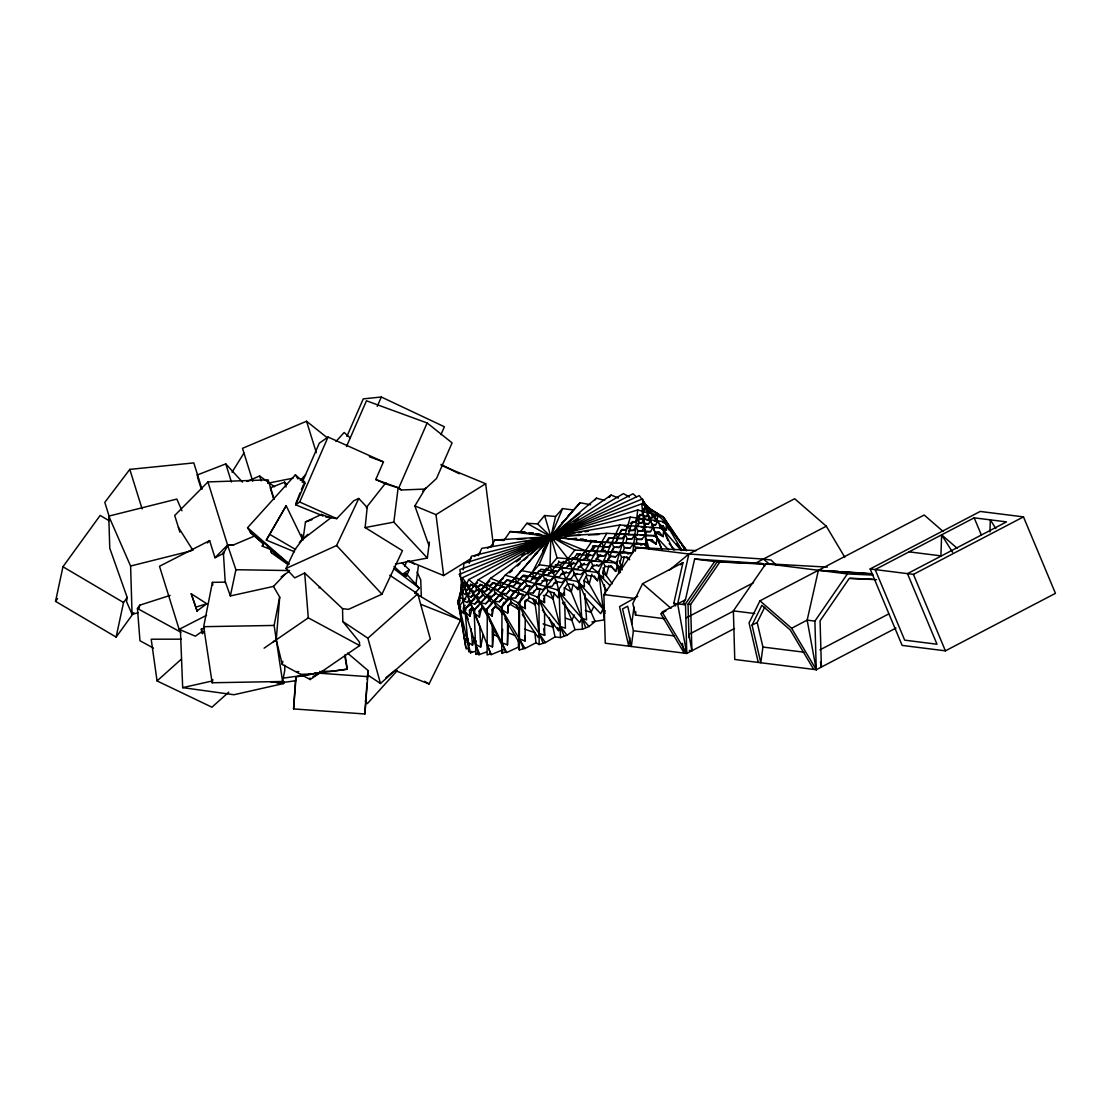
<?xml version="1.0" encoding="UTF-8"?>
<svg xmlns="http://www.w3.org/2000/svg" width="1111" height="1111" viewBox="0 0 1111 1111"><rect width="100%" height="100%" fill="white"/><g stroke="black" fill="none" stroke-linecap="round" stroke-linejoin="round"><path stroke-width="1.5" d="M518.337 640.214L518.476 647.074L506.699 652.532L505.672 651.963L501.728 653.379L502.019 606.675L507.894 598.024M502.672 629.312L501.797 642.7L507.449 644.908L507.588 623.104L502.005 609.758L502.297 606.009L500.367 607.023L468.731 579.567L457.829 601.676L460.343 612.48M499.394 595.052L493.839 601.357L495.728 605.856L499.033 608.717L502.353 614.314L502.005 609.758L507.644 613.203L508.421 605.148M507.449 644.908L508.296 624.632M584.997 598.246L595.149 621.396L589.08 626.521L582.483 629.229L575.04 629.673L567.027 635.214L560.472 637.575L555.056 636.895L545.404 642.63L539.141 644.547L535.946 642.769L525.031 648.477L519.295 649.879L519.545 601.759L523.156 594.26L518.087 594.218L515.504 598.051L509.671 598.024L507.352 600.065L495.228 593.024L493.353 588.524L496.825 585.386M516.712 604.828L518.643 609.453L519.392 638.992L525.072 640.978L525.253 618.758L519.67 605.398L519.545 601.759L517.851 602.773L478.258 579.748L459.399 606.273L465.731 647.394M499.228 595.343L501.269 593.121L506.63 593.788L509.727 590.26L514.49 590.844L509.671 598.024L511.56 602.523L515.698 604.926L519.42 610.3L519.67 605.398L525.336 608.661L525.003 600.912M477.633 582.9L474.703 584.747L478.313 586.816L480.146 584.247L491.493 590.844L493.353 588.524L498.172 589.719L507.102 579.678L512.129 581.095L515.004 577.928L520.087 578.873L523.475 575.123L528.878 576.178L532.113 572.665L537.391 573.318L540.988 569.263L546.598 569.999L546.654 568.152L543.473 571.679L542.835 574.748L539.446 578.234L530.586 576.512M940.92 555.458L941.628 534.849L957.154 548.237M989.929 531.891L990.345 519.865L995.831 528.572M319.732 671.377L319.662 673.044L317.815 673.099L318.718 673.683L312.955 676.543M288.152 564.721L271.431 552.834L271.57 549.848L262.224 546.126L263.599 543.446L250.808 532.961L247.559 527.697L295.373 474.828L305.053 483.257L295.679 504.825L323.176 515.935L321.343 514.462L305.483 521.92L303.081 539.002M656.045 532.794L663.184 536.641L663.6 530.197L661.281 528.947M347.549 653.087L368.213 670.669L364.866 713.984L293.568 708.915L295.554 679.724M364.866 713.984L366.963 683.126M367.199 679.696L367.547 674.544M293.568 708.915L296.095 676.877L303.789 675.585M507.644 613.203L508.255 605.551M284.763 665.239L284.791 670.239L282.583 681.501L212.145 682.751L203.674 626.687L212.409 582.358L225.45 582.122L230.352 595.94L273.445 586.414L279.694 597.121L276.264 639.658L273.348 641.825L276.347 640.242L282.263 664.461L310.205 679.529L359.672 645.574L359.395 641.991L342.827 621.521L342.535 608.634L304.692 573.026L294.734 577.873L285.999 568.499L294.887 549.639L302.706 539.279L301.72 534.405M368.213 670.669L367.866 675.085L380.476 683.487L430.346 639.144L417.75 593.871L389.78 575.234M518.531 633.714L518.795 630.645L519.087 642.45L504.963 618.716M519.087 642.45L519.392 638.992L523.267 648.255M545.765 578.206L546.89 580.886L546.362 586.733L548.251 591.233L553.667 592.76L557.986 597.718L559.194 592.163L556.208 580.206M684.001 550.084L684.251 547.362L685.543 550.445M342.535 608.634L348.507 609.356L381.948 594.177L402.46 550.681L365.13 527.558L367.185 507.477L358.784 498.464L353.84 500.7L336.73 518.629L325.676 516.934M461.718 582.983L459.065 605.884L470.467 652.81L475.411 651.282M463.231 569.79L463.967 563.374L637.714 509.949L663.35 517.004L680.682 543.265M637.714 509.949L632.812 552.459L627.784 554M635.367 551.139L635.714 548.181L633.825 543.682L625.743 543.001M628.243 534.808L634.867 534.655L636.756 539.154L636.228 543.654L633.825 543.682L630.048 547.931L624.41 547.681L622.521 543.168L615.452 542.529L617.897 538.641L622.535 538.474L625.215 534.197L628.368 534.46L630.506 527.322M642.297 510.296L645.227 509.324L644.866 505.755L648.074 513.768L647.477 512.643L646.949 516.476L639.603 514.462L638.2 526.642L635.853 526.156L637.728 530.655L637.242 534.933L634.867 534.655L631.965 538.932L626.715 539.057M460.232 595.538L462.37 577.748L639.325 495.589L662.184 527.364L673.447 549.917M478.48 589.358L474.744 591.844L471.078 589.844L470.8 591.358L464.245 582.247L464.037 583.969L461.968 581.095L463.842 585.608L463.634 587.344L461.551 584.525L462.801 587.525M649.921 512.199L648.032 507.699L648.366 511.241L643.63 508.352L644.047 512.171L642.547 511.282L642.089 515.143L637.783 516.337M395.447 564.096L427.346 558.055L393.836 522.128L398.141 487.812L385.086 483.716M427.346 558.055L429.36 542.043M629.895 637.645L628.77 646.158L619.549 606.648L637.742 596.343M631.715 624.035L633.978 607.023M633.409 630.77L631.312 646.477L622.549 608.897L627.687 606.217L633.409 630.77L674.377 635.923M664.545 618.702L635.506 615.05L635.909 611.967M764.715 607.217L757.188 622.479L762.91 647.046L760.813 662.753L752.05 625.16L761.854 605.314L790.254 629.965L813.71 669.405M415.778 585.441L418.43 565.735M466.467 585.33L466.676 583.733L469.564 586.219L472.189 584.747M643.422 503.172L643.63 501.589L644.894 504.588M503.283 649.643L491.118 654.657L486.979 644.477L492.451 646.963L494.103 628.382M656.184 544.251L652.046 539.877L647.088 540.029L649.366 540.043L656.184 544.251L657.101 537.752L653.768 535.696L645.297 535.78M296.095 676.877L295.526 680.751L280.805 682.807M526.128 599.579L535.266 604.815L536.016 599.759M181.968 510.782L176.843 499.075L108.781 516.115L109.767 548.223L127.196 597.468L126.529 601.593L132.07 614.286L137.931 612.814M282.263 664.461L282.805 661.295M492.534 602.634L487.298 608.55L486.646 612.355L492.131 616.049L493.465 608.272L494.95 606.62L499.992 610.022M648.768 518.559L651.949 517.851L652.615 514.06L654.49 518.559L657.212 519.309L658.059 515.546L654.921 516.171M212.145 682.751L212.77 679.543M282.583 681.501L274.111 625.437L279.694 597.121M486.437 652.018L478.883 654.74L479.396 653.532L475.522 644.269L476.202 640.894M475.522 644.269L480.66 647.074L483.104 634.923M273.889 682.154L283.611 681.571L283.68 683.515L233.963 694.736L182.676 687.64L180.385 629.395M539.446 578.234L539.946 575.845L536.877 579.012L535.349 583.636L532.086 586.705L526.864 585.233L524.975 580.734L527.058 577.178L522.337 576.303L520.087 578.873M550.153 539.974L555.583 516.49L562.583 508.574L573.484 510.018L580.081 502.714L590.594 504.755M572.123 557.666L576.928 557.903L579.206 559.763L581.095 564.263L577.817 569.026L572.707 569.207L568.86 572.943L563.027 572.179L559.416 576.831L553.972 576.915L550.334 580.345L544.709 579.248L542.835 574.748L548.237 575.054L548.737 572.679L553.667 572.957L555.833 570.665M230.352 595.94L235.907 569.721L227.727 545.501L233.768 544.807L254.558 536.03M133.848 612.675L116.127 637.103L55.55 601.357L62.952 566.763L100.157 515.435L109.031 520.67M116.127 637.103L123.529 602.509L127.196 597.468M554.32 592.899L553.028 598.871L560.152 626.451L564.027 635.714M675.557 605.953L673.794 603.37L682.973 562.583L642.602 583.678L632.812 603.523L635.506 615.05M844.804 557.278L826.306 526.197L794.671 498.742L688.876 554.014L677.654 603.856L686.751 653.449L734.524 628.493M762.465 563.666L714.665 561.527L685.487 603.884L683.237 603.592L685.445 599.787L694.625 559L760.202 563.374L762.465 563.666L764.826 566.027M821.751 570.262L818.39 570.29L807.169 620.132L816.266 669.725L895.994 628.062M139.042 608.231L139.778 605.176L170.122 595.399M469.148 645.158L467.856 642.075L472.522 645.241L474.355 637.728M624.257 556.625L621.743 566.971L619.174 560.819M225.45 582.122L225.269 582.872L223.353 552.209L223.686 553.292L214.978 557.75L209.646 540.626L159.498 566.263L179.135 629.34L195.397 636.2L201.771 631.631L201.355 629.007L204.577 628.159M480.66 647.074L479.785 626.451L474.203 613.091L474.828 610.55M479.396 617.077L481.327 609.272L482.924 607.661L479.133 611.106L479.396 617.077L474.203 613.091M573.262 583.983L571.262 591.83L585.636 627.368M562.944 571.568L567.693 583.719L573.512 584.858L578.026 589.635L579.511 583.789L573.776 572.97M466.217 642.616L464.287 637.978L465.162 634.714M608.995 565.43L606.287 575.567L612.286 583.775M615.758 571.415L610.828 565.902L615.758 571.415L617.438 565.124L615.022 562.43L607.62 559.458L611.231 555.847M583.955 580.692L589.233 583.955L591.913 574.137M577.97 566.943L580.997 566.832L584.983 570.818L586.872 575.331L592.913 576.123L597.524 580.747L599.176 574.665L597.204 571.748L591.857 567.707L594.357 565.402M652.226 515.407L652.615 514.06M469.203 648.171L466.176 648.907L457.885 601.12L461.62 588.677M469.231 563.305L471.342 556.25L630.34 517.087L664.531 521.767L686.209 549.889M618.896 573.554L616.883 561.972L630.34 517.087M614.647 547.029L611.619 550.834L619.66 552.709L621.549 557.208L620.146 561.902L621.257 568.346L617.438 565.124L620.535 572.54M639.117 518.573L636.784 517.976L635.534 522.045L632.228 521.601L630.923 525.947L627.798 525.559L625.854 529.78L621.799 529.489L615.744 542.807L611.869 542.696L608.731 546.973L604.912 546.598L602.051 550.487L607.648 552L609.536 556.5L615.522 556.861L619.66 552.709L622.979 552.431L624.41 547.681M625.854 529.78L621.035 530.475L619.23 534.391L625.215 534.197L627.09 538.696L625.743 543.223L622.521 543.168L619.119 547.445L613.758 547.195L611.869 542.696L606.953 542.21L609.314 538.224L613.383 538.043L615.925 533.752L619.744 533.988M468.245 619.369L465.148 611.953L465.912 609.425M465.148 611.953L469.911 616.258L472.286 608.495M404.904 566.457L406.459 561.541M637.686 523.767L642.019 522.934L643.366 518.879L644.852 519.656L642.547 511.282M461.69 613.425L459.815 608.981L460.676 606.495M459.815 608.981L464.065 613.619L465.12 610.564M554.056 624.132L552.931 627.132L555.056 636.895M542.446 610.106L558.583 630.673L560.152 626.451L565.416 628.215L564.68 602.079M645.588 524.378L648.699 523.85L650.199 519.809L646.935 520.365M295.804 503.63L300.151 492.77M301.4 489.673L303.261 485.007M496.964 584.58L499.339 581.789L504.075 583.081L507.296 580.261L511.699 581.456L508.269 585.372L510.157 589.885L524.35 595.593L527.419 593.08L533.28 592.857L534.252 590.496M502.797 604.801L503.811 602.37M501.728 653.379L502.769 650.893M502.019 606.675L539.113 564.763L562.583 508.574M610.022 585.539L596.926 572.401L598.815 571.471L619.91 524.975L661.739 528.044L681.376 550.639M394.016 566.471L402.626 574.234L406.584 576.095L409.279 569.735L402.182 563.096M302.22 482.313L319.301 443.164L328.051 437.04L383.448 461.884L375.754 479.521L385.378 483.84L385.864 482.716L366.311 507.574L367.185 507.477M295.679 504.825L299.692 502.019L328.051 437.04M346.868 436.456L363.269 398.877L381.323 397.016L444.4 426.763L440.956 434.651M346.479 446.539L366.449 400.779L427.138 422.972L452.08 442.858L436.512 478.522L422.722 491.187M377.24 406.376L381.323 397.016M425.027 489.062L401.349 489.993L398.78 487.937L427.138 422.972M652.379 525.295L655.712 524.809L657.462 520.795L654.351 521.267M574.304 614.883L571.887 620.285L575.04 629.673M478.452 555.667L481.771 548.348L619.91 524.975M596.163 558.5L603.176 561.874L605.051 566.374L602.856 571.235L603.592 577.762L599.176 574.665L604.773 588.011L607.05 590.302M583.886 558.375L586.9 558.416L590.83 560.791L592.718 565.291L598.871 565.832L603.176 561.874L607.3 561.43L613.758 547.195M285.999 568.499L336.591 545.529L358.784 498.464M593.746 606.648L590.941 612.439L585.233 610.37M587.788 581.359L603.065 608.772L600.69 613.675L585.094 597.149L579.511 583.789L584.428 586.83L583.997 580.261L586.872 575.331M628.465 531.016L633.784 530.364L635.853 526.156M656.92 521.92L657.462 520.795L658.726 523.809M473.689 586.733L470.62 584.067L467.495 590.399L464.579 587.997L466.467 592.496L465.37 594.718L462.398 592.413M395.655 670.738L429.054 683.959L460.593 620.091L414.597 592.899M943.156 531.489L924.185 515.018L759.966 600.815L749.064 622.924L758.271 662.434M537.391 573.318L538.571 571.068L543.473 571.679M223.422 553.431L227.727 545.501M294.526 551.792L266.334 540.099L286.166 505.713L302.9 540.224M300.317 480.271L300.789 479.41L304.622 481.632L303.886 483.466L305.053 483.257M266.334 540.099L286.166 505.713M490.534 547.445L494.853 540.015L606.828 533.322L655.073 535.613L668.503 549.751M582.483 629.229L579.303 580.581L606.828 533.322M592.718 565.291L589.802 570.29L584.983 570.818L580.72 574.512L574.595 573.707L569.415 563.263M622.535 538.474L608.717 537.821L606.037 542.404L601.634 542.237L598.635 546.529L595.454 546.168L592.677 550.153L596.343 551.334L598.218 555.833L595.454 560.597L590.83 560.791L586.955 564.777L581.095 564.263M605.203 543.848L600.829 551.375L596.343 551.334L592.885 555.514L576.678 554.556L573.207 559.041L568.027 558.777L550.848 536.669L537.571 523.906L526.892 523.281L520.142 532.002L550.848 536.669L601.634 542.237L603.523 546.737M542.612 550.681L550.848 536.669L573.484 510.018M428.929 545.473L414.875 505.908L425.874 487.673M645.741 532.03L650.532 531.586L653.101 527.419L653.532 528.1L647.477 512.643M232.06 472.217L243.948 453.066M514.837 591.76L517.559 589.122L523.114 589.455L524.503 587.275M507.352 600.065L509.06 597.51M262.224 546.126L264.349 543.001L278.333 556.597M520.142 532.002L525.309 532.252L510.088 531.544L503.963 540.446L494.853 540.015M560.472 637.575L559.097 588.955L591.594 541.793L644.811 544.168L649.38 548.709M567.693 583.719L564.291 588.649L564.485 595.218L559.194 592.163L564.777 605.523M574.595 573.707L571.151 578.706L565.805 579.22L561.763 582.567L555.861 581.428L552.528 570.221M685.487 603.884L686.751 653.449L605.259 643.2L603.884 594.593L636.381 547.417L696.18 550.625M688.973 637.7L688.028 604.203L717.206 561.847L765.84 564.221M689.334 650.449L691.889 650.768L690.584 604.523L719.761 562.166M873.135 575.081L847.387 573.929L814.891 621.105L816.266 669.725L734.76 659.476L733.385 610.869L765.882 563.694L827.334 567.11M153.429 648.088L139.958 640.728L137.458 608.509L139.778 605.176M465.176 605.287L463.218 608.064L464.065 613.619M465.856 598.912L463.301 600.787L467.189 602.468L469.189 599.662L467.3 595.163L470.05 593.232M466.467 592.496L467.842 596.107L467.3 595.163L471.064 597.024L472.967 594.357L471.078 589.844M474.744 591.844L476.591 589.247L474.703 584.747M55.55 601.357L57.564 598.579M483.979 586.483L489.895 581.067M202.021 489.229L193.814 462.898L129.793 469.384L104.809 502.366L109.42 517.212M635.964 539.502L641.866 539.404L645.116 535.141L646.546 535.446L644.213 526.767L641.144 527.086M539.141 644.547L538.974 596.274L574.79 550.056L631.34 553.389L623.104 551.5M536.446 589.261L539.849 589.136L538.404 595.968L538.974 599.468L544.529 602.579L544.501 596.065L548.251 591.233M555.861 581.428L552.056 586.316L546.362 586.733L542.723 589.691L537.238 588.15L535.349 583.636L540.946 583.733L544.709 579.248M572.373 560.097L566.402 567.804L561.138 567.665L557.569 571.457L547.917 570.179M576.928 557.903L579.998 554.014L582.15 554.889L585.455 550.695L590.33 550.862M590.038 554.597L586.9 558.416L585.747 555.681M562.152 522.684L563.152 521.49M561.472 523.85L563.485 521.406M468.731 651.838L464.898 609.134L490.576 578.262L611.106 495.075L618.41 498.006M469.911 616.258L469.397 610.495L472.078 607.273L470.189 602.759L474.911 598.898M469.675 600.926L470.633 603.454L470.189 602.759L474.814 603.981L482.674 594.524L480.785 590.024L484.174 587.455M476.591 589.247L479.688 591.941L480.785 590.024L485.104 591.607L487.618 588.594L485.729 584.08L489.979 585.761L494.048 582.789L496.673 583.83M489.979 585.761L492.465 582.761L505.769 588.122L508.269 585.372L513.463 586.219L519.018 580.067M609.161 497.409L611.106 495.075M537.571 523.906L544.612 515.518L555.583 516.49M519.698 602.259L557.069 557.819L615.175 562.93L622.271 569.832M525.392 602.231L529.294 597.579L527.419 593.08L530.155 586.483L525.197 586.177M533.28 592.857L537.238 588.15M548.237 575.054L558.958 562.319L564.582 562.819L568.027 558.777L569.915 563.277M561.735 523.628L563.93 521.031M568.651 515.49L570.068 513.824M201.771 631.631L202.452 633.603L204.591 631.09M546.598 569.999L550.014 566.207L555.333 566.624L555.375 564.777L560.305 565.18L563.513 561.43L564.582 562.819M414.834 593.385L419.333 588.15L405.779 573.248M490.854 653.74L487.09 654.893L487.298 608.55L485.229 609.508L462.37 577.748M489.326 606.203L491.34 603.856M486.618 609.342L521.601 570.623L580.081 502.714M492.131 616.049L492.062 609.897L493.895 607.773M470.467 652.81L471.731 651.338M521.601 570.623L577.317 581.456L579.303 580.581M519.823 572.234L521.962 569.762M519.712 572.276L521.878 569.804M535.058 554.736L537.307 552.153M541.821 546.987L550.848 536.669L579.998 513.268M513.463 586.219L516.115 583.178L520.837 583.942L517.559 589.122L519.434 593.621L515.504 598.051M492.145 590.885L487.118 595.524L489.007 600.023L492.354 602.926L493.839 601.357L499.45 601.731L503.005 597.69L501.269 593.121L506.158 587.566L501.769 586.469L498.172 589.719M511.366 601.801L509.532 603.884L518.643 609.453M507.685 606.898L511.56 602.523M523.114 589.455L526.864 585.233M536.266 574.609L530.364 581.275L524.975 580.734L521.962 583.858L513.713 581.539M479.396 653.532L475.952 654.379L474.078 610.175L505.213 575.179L596.468 498.159L604.634 500.436M479.133 611.106L482.396 607.453L480.507 602.954L486.382 597.412M479.355 593.274L475.647 596.204L479.952 604.078L480.507 602.954L485.701 603.731L495.228 593.024M494.02 595.19L496.075 592.871L492.09 596.551L487.118 595.524L485.868 597.301L482.674 594.524M594.51 500.353L596.468 498.159M597.051 558.93L600.371 555.208L602.745 555.847M573.832 562.347L570.554 565.999L567.36 565.916M567.874 516.226L571.248 512.504M492.062 609.897L495.728 605.856M499.45 601.731L503.158 597.635M506.63 593.788L510.157 589.885M397.155 670.711L367.352 703.638L365.172 700.985M300.956 479.771L305.622 474.661M335.994 441.442L344.16 432.498L350.312 437.956M273.445 586.414L285.221 574.109M580.997 566.832L584.455 563.277M274.084 499.089L268.098 479.869L207.938 481.924L174.705 515.476L179.899 532.155M207.34 542.946L209.646 540.626M214.978 557.75L227.588 545.015L233.768 544.807M299.345 542.64L307.83 534.349M566.346 572.026L564.055 574.248L560.833 574.29M474.078 610.175L478.883 605.689M485.701 603.731L490.104 599.593M548.348 538.918L569.804 524.434M228.727 692.153L211.937 707.193L157.054 680.932L181.482 659.045M380.476 683.487L367.88 638.2L417.75 593.871M503.2 578.4L499.339 581.789L501.228 586.289M509.643 572.762L512.213 570.512M517.365 565.999L519.934 563.735M523.809 560.361L527.669 556.972M530.239 554.708L550.848 536.669L556.5 533.322M574.859 575.595L577.345 573.443M464.898 609.134L469.953 605.078M475.952 654.379L478.369 652.324M505.213 575.179L557.069 589.747L559.097 588.955M669.211 570.29L688.876 554.014L763.382 559.069L771.103 560.041L775.909 564.832M680.307 564.791L682.973 562.583M474.814 603.981L478.591 600.884M385.864 677.696L395.363 670.127M483.604 594.857L480.091 597.649L475.647 596.204L475.272 597.551L472.967 594.357M300.387 541.099L330.87 517.823L321.343 514.462M544.168 541.751L550.848 536.669L573.345 524.253M485.104 591.607L489.479 588.274M197.064 610.967L206.785 603.745L191.245 593.76L197.064 610.967L191.245 593.76M467.189 602.468L469.925 600.468M516.212 561.888L520.365 558.861M527.294 553.82L550.848 536.669L556.778 533.669M534.669 554.32L537.446 552.306M471.064 597.024L473.675 595.204M469.397 610.495L473.161 607.898M490.576 578.262L537.002 596.94L538.974 596.274M281.166 576.901L289.068 571.471M264.099 648.171L308.275 617.841L304.692 573.026M402.626 574.234L409.279 569.735M545.209 540.418L553.945 535.294M574.179 521.615L578.553 518.781M521.559 555.153L524.489 553.306M527.419 551.459L550.848 536.669L582.303 523.198M478.313 586.816L481.882 584.567M414.875 505.908L435.998 514.643L485.674 483.743L493.326 544.682L487.479 548.32M407.82 560.749L443.65 575.581L471.411 558.305M474.328 556.5L480.174 552.861M544.959 540.168L557.278 534.155M478.258 579.748L623.424 493.59L629.395 497.075M264.349 543.001L263.043 543.793L250.336 532.197M528.294 549.278L550.848 536.669L574.845 527.6M543.237 540.738L557.264 534.46M468.731 579.567L632.951 493.77L636.534 496.881M457.829 601.676L459.746 600.662L457.885 601.12M668.697 529.891L666.211 523.961L662.67 522.226L664.586 521.226L681.862 550.264M685.445 599.787L662.1 611.994L686.751 653.449M755.591 563.138L826.306 526.197M665.878 611.008L660.753 613.689L684.209 653.129L682.404 643.311M685.89 618.063L753.494 582.733M690.417 633.617L733.218 611.244M752.05 625.16L757.188 622.479M870.149 568.943L980.194 511.449L1023.467 516.879L1055.45 593.343L945.405 650.838L902.132 645.408L870.149 568.943L913.423 574.387L1023.467 516.879M974.18 517.837L875.162 569.568L904.687 640.158L937.004 644.227L907.479 573.637L1006.51 521.892L974.18 517.837L981.402 535.085M759.966 600.815L791.601 628.27L807.169 620.132L814.891 621.105M819.918 649.893L888.717 613.939M179.135 629.34L206.577 615.313M529.391 547.39L550.848 536.669L575.165 528.669M544.793 539.585L569.318 527.725M318.913 587.941L320.287 587.288M662.184 527.364L660.115 528.322L661.739 528.044M527.128 547.265L550.848 536.669L557.458 534.697M246.934 481.494L259.613 475.98L274.556 486.743M541.529 540.71L550.848 536.669L574.193 530.211M327.537 437.984L306.539 421.236L242.49 448.33L252.725 481.16M491.118 654.657L459.399 574.345L642.297 498.992L646.421 506.977M473.008 610.161L475.147 609.272M642.297 498.992L655.907 534.808L653.768 535.696L655.073 535.613M273.778 499.186L270.265 487.896L284.555 482.174L286.902 484.465M523.712 547.404L550.848 536.669L559.069 534.627M196.911 475.119L225.769 463.898L242.504 482.118M546.043 538.502L571.068 532.266M658.24 513.962L641.755 503.839L459.94 569.499L460.579 575.442M478.883 654.74L464.176 608.939L466.301 608.161M640.728 545.182L645.991 543.279L641.755 503.839M519.67 547.32L550.848 536.669L561.027 534.71M305.483 521.92L311.913 519.74M546.084 538.196L574.79 533.211M196.133 607.05L206.785 603.745M525.934 543.64L550.848 536.669L557.597 535.835M132.07 614.286L130.598 566.027L191.328 550.82M643.922 517.226L646.949 516.476M662.67 522.226L664.531 521.767M660.378 526.42L662.92 525.795L666.378 530.266L666.211 523.961M616.883 561.972L615.175 562.93M182.676 687.64L212.52 680.904M630.159 523.212L635.534 522.045M277.417 682.834L283.611 681.571M525.35 541.779L528.753 541.099M532.155 540.418L550.848 536.669L561.124 536.21M267.612 483.243L293.137 478.161M640.38 519.448L643.366 518.879L645.672 527.35L644.213 526.767L641.95 530.961L637.575 531.433M365.13 527.558L393.836 522.128M655.032 532.974L659.351 532.238L663.184 536.641M591.927 621.938L604.328 619.841L598.815 571.471M302.734 675.502L313.163 673.933L300.65 674.377M578.206 532.725L581.622 532.225M585.053 531.725L588.469 531.239M624.382 526.058L627.798 525.559L629.687 530.058L633.784 530.364M283.236 678.141L316.316 673.488M322.357 672.641L347.229 669.155L345.118 654.518M573.082 538.654L576.484 538.238M545.959 537.21L555.903 536.502M649.685 527.725L653.101 527.419L657.629 538.668M517.351 539.363L525.725 538.696M530.752 538.293L550.848 536.669L555.972 537.168M554 583.067L557.305 582.831M564.541 536.058L579.956 535.363M588.524 534.974L598.801 534.516M611.633 551.889L607.648 552L603.926 556.167L598.218 555.833M640.394 535.21L645.116 535.141L648.935 548.403M203.674 626.687L274.111 625.437M298.845 671.655L296.512 671.586M321.357 671.35L332.647 671.197L347.174 669.225L344.841 656.268M181.246 639.172L151.193 639.214L157.054 680.932M602.051 550.487L605.412 550.514M235.907 569.721L289.582 570.568M541.904 580.803L546.89 580.886M614.286 542.501L611.939 542.432L615.744 542.807M615.452 542.529L618.369 542.612M592.441 546.043L595.454 546.168M598.635 546.529L593.468 546.293L584.164 559.805L579.206 559.763L575.609 563.777L565.916 562.93M600.259 546.598L608.731 546.973M635.714 548.181L638.492 548.306M850.137 578.262L872.329 579.262M876.579 579.664L849.262 578.428L820.085 620.799L821.39 667.044L820.487 662.128M627.09 538.696L631.965 538.932M636.756 539.154L641.866 539.404M647.005 539.64L652.046 539.877M576.776 553.82L579.998 554.014M597.051 555.014L600.371 555.208M621.549 557.208L627.451 557.555L629.729 559.763M828.056 570.721L838.222 571.415M841.61 571.637L872.079 573.707M818.39 570.29L872.566 573.97M314.371 672.849L367.81 676.641M637.728 530.655L650.532 531.586M654.976 531.919L659.351 532.238M636.2 543.446L644.811 544.168M624.854 547.487L630.048 547.931M605.051 566.374L611.133 566.916M616.133 547.168L619.119 547.445M562.833 537.849L566.249 538.196M571.387 538.696L576.526 539.21M596.565 541.182L589.927 540.529L596.399 541.349M531.975 578.525L536.877 579.012M909.062 551.861L941.378 555.917M636.825 543.168L641.047 543.696M510.088 531.544L591.594 541.793M636.381 547.417L688.876 554.014M765.882 563.694L847.387 573.929M694.625 559L714.665 561.527M688.028 604.203L690.584 604.523M603.884 594.593L635.117 598.51M673.794 603.37L685.376 604.828M733.385 610.869L754.758 613.55M762.91 647.046L803.892 652.185M539.113 564.763L596.926 572.401M642.019 522.934L638.672 522.476L636.784 517.976M645.255 523.378L648.699 523.85M652.088 524.309L655.712 524.809M662.92 525.795L659.351 525.309L660.948 527.517M270.57 681.696L283.68 683.515M532.558 533.363L529.142 532.849L533.28 533.058L532.03 532.794M535.96 533.877L541.085 534.655L536.405 533.697M544.334 535.321L560.138 539.668M620.119 551.764L622.979 552.431M612.661 556.18L615.522 556.861M510.505 581.428L513.351 582.192M649.366 517.143L651.949 517.851M543.112 623.868L552.931 627.132L548.973 617.66M529.294 597.579L534.141 599.537L538.196 604.703L538.974 599.468L544.571 612.814L544.64 635.339L539.099 633.506L534.863 601.829M565.666 618.216L571.887 620.285L565.277 604.523M524.767 629.173L534.835 632.701L535.946 642.769M369.324 456.718L383.448 461.884M375.754 479.521L398.78 487.937M508.241 632.853L515.407 635.659M420.833 604.342L460.593 620.091M441.206 465.342L485.674 483.743M299.692 502.019L336.73 518.629M494.173 634.798L498.325 636.686M605.12 560.375L607.3 561.43M596.69 564.777L598.871 565.832M662.017 528.142L666.378 530.266M441.039 464.412L459.19 473.758M408.32 560.958L414.375 564.082M308.275 617.841L359.672 645.574M137.458 608.509L180.871 632.242M627.451 557.555L626.312 556.917L628.59 558.944M526.892 523.281L574.79 550.056M543.362 595.427L544.501 596.065M545.57 594.677L553.028 598.871L549.82 591.177M564.138 587.733L571.262 591.83L568.04 584.136M647.824 507.796L663.017 516.629L686.056 549.959M270.098 534.599L295.609 549.473M62.952 566.763L123.529 602.509M424.652 681.293L429.054 683.959M342.827 621.521L367.88 638.2M398.141 487.812L401.349 489.993M602.731 573.068L606.287 575.567L603.079 567.874M460.079 597.107L463.12 599.26M643.866 544.057L648.602 548.737M393.697 568.568L419.333 588.15M554.528 539.668L550.848 536.669L515.004 577.928L516.879 582.428M267.432 546.598L287.513 563.055M763.382 559.069L769.867 564.444M288.096 563.402L270.042 548.376L275.75 554.347M642.575 502.116L664.586 521.226M642.602 583.678L671.016 608.328M464.287 637.978L468.356 641.519L467.87 638.325M247.559 527.697L289.291 564.041M404.098 573.845L406.584 576.095M577.317 581.456L605.259 611.092M336.591 545.529L381.948 594.177M669.183 543.557L674.71 549.889M557.069 589.747L589.08 626.521M562.513 602.926L579.706 622.688L581.761 618.105L586.58 619.855L584.872 593.705M272.195 550.639L269.82 547.681L271.431 552.834M681.668 544.515L686.57 550.778M537.002 596.94L567.027 635.214M676.78 543.765L681.751 550.209M461.121 588.08L463.218 590.816M482.396 607.453L486.951 615.133M517.851 602.773L545.404 642.63M522.337 614.536L538.113 637.353L539.099 633.506L542.973 642.769M594.288 575.97L597.524 580.747M681.543 544.571L683.251 547.168M178.413 527.378L192.981 550.417M941.628 534.849L952.585 552.278M295.373 474.828L297.915 478.952M791.601 628.27L816.266 669.725M500.367 607.023L525.031 648.477M464.579 587.997L465.176 589.108M644.866 505.755L645.491 506.963L643.63 501.589M461.968 581.095L462.593 582.317L461.273 578.845L461.968 580.178M459.399 574.345L460.732 576.928L464.176 608.939M485.229 609.508L506.699 652.532M489.201 619.619L502.255 645.783L501.797 642.7L505.672 651.963M576.776 587.066L578.026 589.635M417.042 572.137L420.736 579.845L421.319 596.76M108.781 516.115L130.598 566.027M913.423 574.387L945.405 650.838M666.072 522.226L664.822 519.254L665.447 523.85M663.6 530.197L667.947 540.585M657.101 537.752L662.073 549.612M615.925 533.752L617.813 538.252M587.344 555.194L585.455 550.695L550.848 536.669L532.113 572.665L533.988 577.164M603.065 608.772L605.009 613.411M586.025 576.262L589.233 583.955M563.027 572.179L560.305 565.18M551.903 570.707L550.014 566.207L550.848 536.669L551.931 539.96M532.697 598.676L535.266 604.815M466.676 583.733L468.564 588.247M458.44 604.273L459.676 607.245M655.907 534.808L661.573 548.737M463.842 585.608L464.731 587.941M472.078 607.273L473.508 611.008M645.991 543.279L646.963 546.306M563.624 592.496L564.485 595.218M306.539 421.236L316.316 452.635M284.555 482.174L286.069 487.049M259.613 475.98L261.141 480.869M225.769 463.898L231.407 481.98M207.938 481.924L227.588 545.015M197.425 476.758L201.008 488.271M129.793 469.384L142.111 508.921M558.569 560.999L558.958 562.319M544.612 515.518L557.069 557.819M518.476 647.074L519.295 649.879M557.764 627.521L558.583 630.673M487.673 616.577L486.646 612.355L492.229 625.701L492.451 646.963M201.355 629.007L202.452 633.603M688.889 634.409L691.889 650.768M543.835 598.287L544.529 602.579M212.409 582.358L212.812 585.094M543.765 628.784L544.64 635.339M435.998 514.643L443.65 575.581M604.37 584.594L605.495 594.468M471.022 628.632L472.522 645.241M310.08 677.974L310.205 679.529M651.338 509.727L651.588 513.226M525.1 601.218L525.336 608.661M524.934 635.923L525.072 640.978M529.461 561.124L527.322 563.596L529.461 561.138M583.303 539.349L579.942 539.543L586.525 540.265L579.942 539.543L583.317 539.39"/></g></svg>
